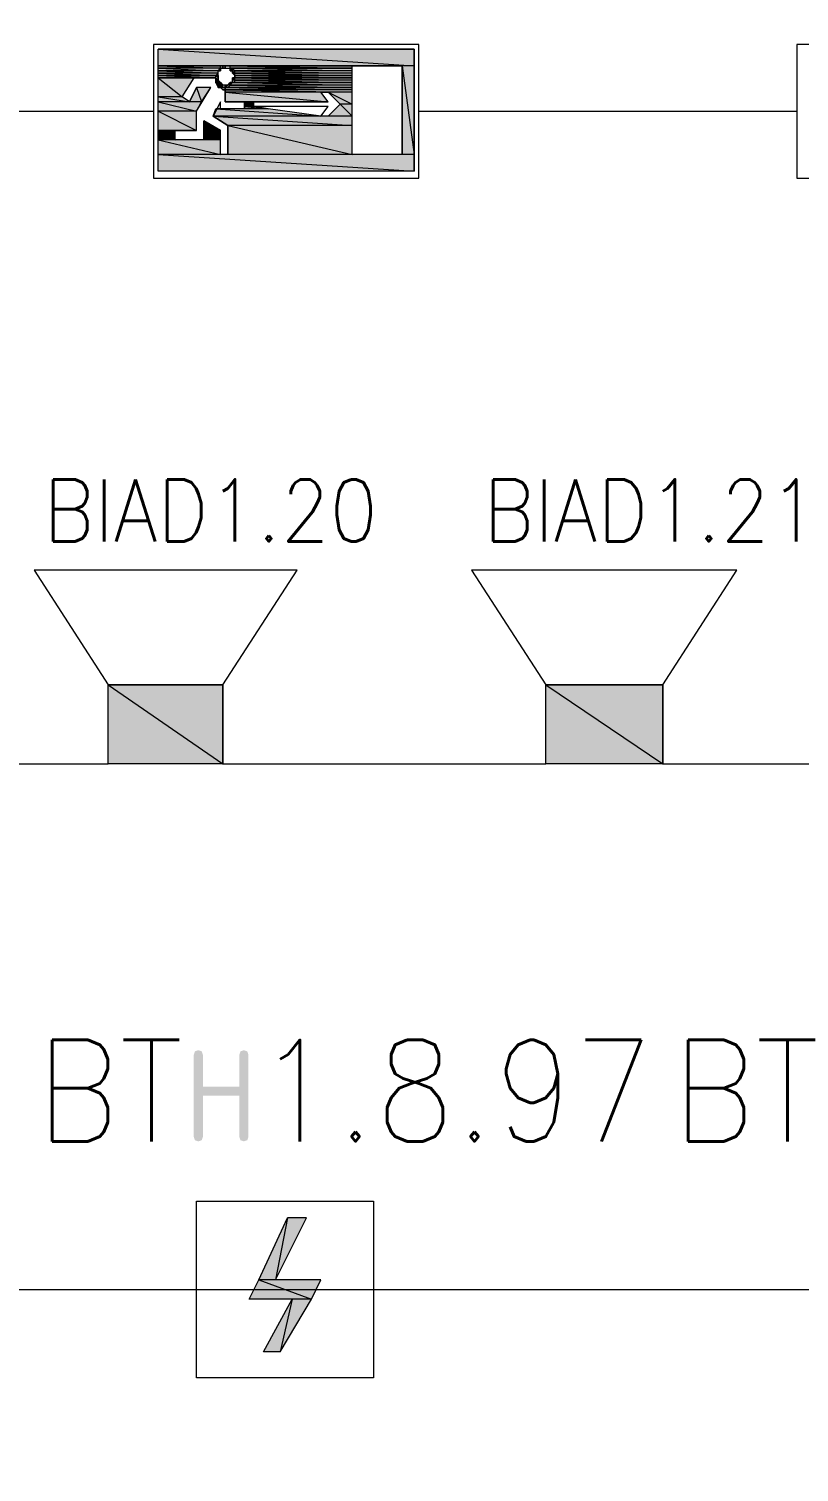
# Model space of a CAD drawing. Header units: millimetres. Extents: x 0 to 420, y 0 to 297.
# Drawn here: x 215.17 to 228.81, y 145.27 to 170.84 of the extents above; entities that cross this region are included whole.
import ezdxf

# ---------------------------------------------------------------- set-up
doc = ezdxf.new("R2010")
doc.units = ezdxf.units.MM
doc.styles.get("Standard").update_dxf_attribs({"font": 'STANDARD'})

msp = doc.modelspace()

# ---------------------------------------------------------------- hatches: boundary and pattern name
h = msp.add_hatch(color=82)
h.paths.add_polyline_path([(221.996001, 170.476333), (217.466334, 170.476333), (221.996001, 170.179999)], flags=0)
h.paths.add_polyline_path([(217.466334, 170.476333), (221.996001, 170.179999), (217.466334, 170.179999)], flags=0)
h = msp.add_hatch(color=82)
h.paths.add_polyline_path([(217.466334, 170.179999), (220.895334, 170.179999)], flags=0)
h.paths.add_polyline_path([(220.895334, 170.179999), (217.466334, 170.179999)], flags=0)
h = msp.add_hatch(color=82)
h.paths.add_polyline_path([(218.567001, 170.179999), (217.466334, 170.179999), (218.567001, 170.137666)], flags=0)
h.paths.add_polyline_path([(217.466334, 170.179999), (218.567001, 170.137666), (217.466334, 170.137666)], flags=0)
h = msp.add_hatch(color=82)
h.paths.add_polyline_path([(218.567001, 170.137666), (217.466334, 170.137666), (218.524667, 170.095333)], flags=0)
h.paths.add_polyline_path([(217.466334, 170.137666), (218.524667, 170.095333), (217.466334, 170.095333)], flags=0)
h = msp.add_hatch(color=82)
h.paths.add_polyline_path([(218.524667, 170.095333), (217.466334, 170.095333), (218.524667, 170.052999)], flags=0)
h.paths.add_polyline_path([(217.466334, 170.095333), (218.524667, 170.052999), (217.466334, 170.052999)], flags=0)
h = msp.add_hatch(color=82)
h.paths.add_polyline_path([(218.524667, 170.052999), (217.466334, 170.052999), (218.482334, 170.010666)], flags=0)
h.paths.add_polyline_path([(217.466334, 170.052999), (218.482334, 170.010666), (217.466334, 170.010666)], flags=0)
h = msp.add_hatch(color=82)
h.paths.add_polyline_path([(217.466334, 170.010666), (218.482334, 170.010666)], flags=0)
h.paths.add_polyline_path([(218.482334, 170.010666), (217.466334, 170.010666)], flags=0)
h = msp.add_hatch(color=82)
h.paths.add_polyline_path([(218.482334, 170.010666), (217.466334, 170.010666), (218.482334, 169.968333)], flags=0)
h.paths.add_polyline_path([(217.466334, 170.010666), (218.482334, 169.968333), (217.466334, 169.968333)], flags=0)
for color, points in [(82, [(218.524667, 170.010666), (218.482334, 170.010666)]), (82, [(218.482334, 170.010666), (218.524667, 170.010666), (218.524667, 169.968333)]), (82, [(218.609334, 170.137666), (218.651667, 170.137666), (218.567001, 170.137666)]), (82, [(218.567001, 170.137666), (218.567001, 170.095333)]), (82, [(218.609334, 170.179999), (218.609334, 170.137666)]), (82, [(218.651667, 170.179999), (218.651667, 170.137666)]), (82, [(218.736334, 170.095333), (218.778667, 170.095333)]), (82, [(218.524667, 169.968333), (218.524667, 169.925999)]), (82, [(218.524667, 169.925999), (218.567001, 169.883666), (218.524667, 169.883666)]), (82, [(218.567001, 169.883666), (218.609334, 169.841333), (218.567001, 169.841333)]), (82, [(218.778667, 169.883666), (218.736334, 169.883666)]), (82, [(218.778667, 169.925999), (218.778667, 169.883666)]), (82, [(218.270667, 169.206333), (218.397667, 169.121666), (218.270667, 169.121666)]), (7, [(218.093508, 151.210477), (218.093508, 152.66348), (218.113489, 152.724252), (218.173985, 152.744509), (218.234757, 152.724252), (218.255014, 152.66348), (218.255014, 152.098485), (218.900487, 152.098485), (218.900487, 152.66348), (218.920744, 152.724252), (218.981516, 152.744509), (219.041805, 152.724252), (219.061993, 152.66348), (219.061993, 151.210477), (219.041805, 151.149981), (218.981516, 151.129999), (218.920744, 151.149981), (218.900487, 151.210477), (218.900487, 151.936979), (218.255014, 151.936979), (218.255014, 151.210477), (218.234757, 151.149981), (218.173985, 151.129999), (218.113489, 151.149981)])]:
    msp.add_hatch(color=color).paths.add_polyline_path(points, flags=0)
h = msp.add_hatch(color=82)
h.paths.add_polyline_path([(220.895334, 170.179999), (218.736334, 170.179999), (220.895334, 170.137666)], flags=0)
h.paths.add_polyline_path([(218.736334, 170.179999), (220.895334, 170.137666), (218.736334, 170.137666)], flags=0)
h = msp.add_hatch(color=82)
h.paths.add_polyline_path([(218.778667, 170.137666), (218.736334, 170.137666), (218.778667, 170.095333)], flags=0)
h.paths.add_polyline_path([(218.736334, 170.137666), (218.778667, 170.095333), (218.736334, 170.095333)], flags=0)
h = msp.add_hatch(color=82)
h.paths.add_polyline_path([(218.778667, 170.137666), (220.895334, 170.137666)], flags=0)
h.paths.add_polyline_path([(220.895334, 170.137666), (218.778667, 170.137666)], flags=0)
h = msp.add_hatch(color=82)
h.paths.add_polyline_path([(220.895334, 170.137666), (218.778667, 170.137666), (220.895334, 170.095333)], flags=0)
h.paths.add_polyline_path([(218.778667, 170.137666), (220.895334, 170.095333), (218.821001, 170.095333)], flags=0)
h = msp.add_hatch(color=82)
h.paths.add_polyline_path([(218.778667, 170.095333), (218.821001, 170.052999), (218.778667, 170.052999)], flags=0)
h.paths.add_polyline_path([(218.821001, 170.052999), (218.778667, 170.052999), (218.821001, 170.010666)], flags=0)
h = msp.add_hatch(color=82)
h.paths.add_polyline_path([(220.895334, 170.095333), (218.821001, 170.095333), (220.895334, 170.052999)], flags=0)
h.paths.add_polyline_path([(218.821001, 170.095333), (220.895334, 170.052999), (218.821001, 170.052999)], flags=0)
h = msp.add_hatch(color=82)
h.paths.add_polyline_path([(220.895334, 170.052999), (218.821001, 170.052999), (220.895334, 170.010666)], flags=0)
h.paths.add_polyline_path([(218.821001, 170.052999), (220.895334, 170.010666), (218.821001, 170.010666)], flags=0)
h = msp.add_hatch(color=82)
h.paths.add_polyline_path([(218.821001, 170.010666), (220.895334, 170.010666)], flags=0)
h.paths.add_polyline_path([(220.895334, 170.010666), (218.821001, 170.010666)], flags=0)
h = msp.add_hatch(color=82)
h.paths.add_polyline_path([(220.895334, 170.010666), (218.821001, 170.010666), (220.895334, 169.968333)], flags=0)
h.paths.add_polyline_path([(218.821001, 170.010666), (220.895334, 169.968333), (218.821001, 169.968333)], flags=0)
h = msp.add_hatch(color=82)
h.paths.add_polyline_path([(221.996001, 170.179999), (221.784334, 170.179999), (221.996001, 168.613666)], flags=0)
h.paths.add_polyline_path([(221.784334, 170.179999), (221.996001, 168.613666), (221.784334, 168.613666)], flags=0)
h = msp.add_hatch(color=82)
h.paths.add_polyline_path([(217.466334, 169.968333), (218.482334, 169.968333)], flags=0)
h.paths.add_polyline_path([(218.482334, 169.968333), (217.466334, 169.968333)], flags=0)
h = msp.add_hatch(color=82)
h.paths.add_polyline_path([(218.101334, 169.968333), (217.466334, 169.968333), (217.889667, 169.629666)], flags=0)
h.paths.add_polyline_path([(217.466334, 169.968333), (217.889667, 169.629666), (217.466334, 169.629666)], flags=0)
h = msp.add_hatch(color=82)
h.paths.add_polyline_path([(218.397667, 169.798999), (218.143667, 169.798999), (218.228334, 169.544999)], flags=0)
h.paths.add_polyline_path([(218.143667, 169.798999), (218.228334, 169.544999), (218.016667, 169.544999)], flags=0)
h = msp.add_hatch(color=82)
h.paths.add_polyline_path([(218.524667, 169.925999), (218.482334, 169.968333)], flags=0)
h.paths.add_polyline_path([(218.482334, 169.968333), (218.524667, 169.925999), (218.482334, 169.925999)], flags=0)
h = msp.add_hatch(color=82)
h.paths.add_polyline_path([(218.524667, 169.925999), (218.482334, 169.925999), (218.524667, 169.883666)], flags=0)
h.paths.add_polyline_path([(218.482334, 169.925999), (218.524667, 169.883666), (218.482334, 169.883666)], flags=0)
h = msp.add_hatch(color=82)
h.paths.add_polyline_path([(218.567001, 169.883666), (218.482334, 169.883666)], flags=0)
h.paths.add_polyline_path([(218.567001, 169.883666), (218.482334, 169.883666), (218.524667, 169.883666)], flags=0)
h = msp.add_hatch(color=82)
h.paths.add_polyline_path([(218.567001, 169.883666), (218.482334, 169.883666), (218.567001, 169.841333)], flags=0)
h.paths.add_polyline_path([(218.482334, 169.883666), (218.567001, 169.841333), (218.524667, 169.841333)], flags=0)
h = msp.add_hatch(color=82)
h.paths.add_polyline_path([(218.609334, 169.841333), (218.524667, 169.841333), (218.609334, 169.798999)], flags=0)
h.paths.add_polyline_path([(218.524667, 169.841333), (218.609334, 169.798999), (218.524667, 169.798999)], flags=0)
h = msp.add_hatch(color=82)
h.paths.add_polyline_path([(218.524667, 169.798999), (218.694001, 169.798999)], flags=0)
h.paths.add_polyline_path([(218.694001, 169.798999), (218.524667, 169.798999)], flags=0)
h = msp.add_hatch(color=82)
h.paths.add_polyline_path([(220.895334, 169.798999), (218.567001, 169.798999), (220.895334, 169.756666)], flags=0)
h.paths.add_polyline_path([(218.567001, 169.798999), (220.895334, 169.756666), (218.609334, 169.756666)], flags=0)
h = msp.add_hatch(color=82)
h.paths.add_polyline_path([(218.651667, 169.798999), (218.651667, 169.841333)], flags=0)
h.paths.add_polyline_path([(218.651667, 169.798999), (218.651667, 169.841333), (218.694001, 169.841333)], flags=0)
h = msp.add_hatch(color=82)
h.paths.add_polyline_path([(220.895334, 169.756666), (218.651667, 169.756666), (220.895334, 169.714333)], flags=0)
h.paths.add_polyline_path([(218.651667, 169.756666), (220.895334, 169.714333), (218.651667, 169.714333)], flags=0)
h = msp.add_hatch(color=82)
h.paths.add_polyline_path([(218.736334, 169.841333), (218.736334, 169.883666)], flags=0)
h.paths.add_polyline_path([(218.736334, 169.883666), (218.736334, 169.841333), (218.694001, 169.841333)], flags=0)
h = msp.add_hatch(color=82)
h.paths.add_polyline_path([(220.895334, 169.841333), (218.736334, 169.841333), (220.895334, 169.798999)], flags=0)
h.paths.add_polyline_path([(218.736334, 169.841333), (220.895334, 169.798999), (218.694001, 169.798999)], flags=0)
h = msp.add_hatch(color=82)
h.paths.add_polyline_path([(220.895334, 169.883666), (218.778667, 169.883666), (220.895334, 169.841333)], flags=0)
h.paths.add_polyline_path([(218.778667, 169.883666), (220.895334, 169.841333), (218.736334, 169.841333)], flags=0)
h = msp.add_hatch(color=82)
h.paths.add_polyline_path([(218.821001, 169.968333), (218.778667, 169.968333), (218.821001, 169.925999)], flags=0)
h.paths.add_polyline_path([(218.778667, 169.968333), (218.821001, 169.925999), (218.778667, 169.925999)], flags=0)
h = msp.add_hatch(color=82)
h.paths.add_polyline_path([(220.895334, 169.883666), (218.821001, 169.883666)], flags=0)
h.paths.add_polyline_path([(218.821001, 169.883666), (220.895334, 169.883666), (218.778667, 169.883666)], flags=0)
h = msp.add_hatch(color=82)
h.paths.add_polyline_path([(218.821001, 169.968333), (220.895334, 169.968333)], flags=0)
h.paths.add_polyline_path([(220.895334, 169.968333), (218.821001, 169.968333)], flags=0)
h = msp.add_hatch(color=82)
h.paths.add_polyline_path([(220.895334, 169.968333), (218.821001, 169.968333), (220.895334, 169.925999)], flags=0)
h.paths.add_polyline_path([(218.821001, 169.968333), (220.895334, 169.925999), (218.821001, 169.925999)], flags=0)
h = msp.add_hatch(color=82)
h.paths.add_polyline_path([(220.895334, 169.925999), (218.821001, 169.925999), (220.895334, 169.883666)], flags=0)
h.paths.add_polyline_path([(218.821001, 169.925999), (220.895334, 169.883666), (218.821001, 169.883666)], flags=0)
h = msp.add_hatch(color=82)
h.paths.add_polyline_path([(217.889667, 169.629666), (217.466334, 169.629666), (218.016667, 169.544999)], flags=0)
h.paths.add_polyline_path([(217.466334, 169.629666), (218.016667, 169.544999), (217.466334, 169.544999)], flags=0)
h = msp.add_hatch(color=82)
h.paths.add_polyline_path([(218.228334, 169.544999), (217.466334, 169.544999), (218.143667, 169.375666)], flags=0)
h.paths.add_polyline_path([(217.466334, 169.544999), (218.143667, 169.375666), (217.466334, 169.375666)], flags=0)
h = msp.add_hatch(color=82)
h.paths.add_polyline_path([(220.345001, 169.714333), (218.651667, 169.714333), (220.472001, 169.544999)], flags=0)
h.paths.add_polyline_path([(218.651667, 169.714333), (220.472001, 169.544999), (218.651667, 169.544999)], flags=0)
h = msp.add_hatch(color=82)
h.paths.add_polyline_path([(219.159667, 169.544999), (218.990334, 169.544999), (219.159667, 169.460333)], flags=0)
h.paths.add_polyline_path([(218.990334, 169.544999), (219.159667, 169.460333), (218.990334, 169.460333)], flags=0)
h = msp.add_hatch(color=82)
h.paths.add_polyline_path([(220.895334, 169.714333), (220.472001, 169.714333), (220.895334, 169.502666)], flags=0)
h.paths.add_polyline_path([(220.472001, 169.714333), (220.895334, 169.502666), (220.683667, 169.502666)], flags=0)
h = msp.add_hatch(color=82)
h.paths.add_polyline_path([(220.895334, 169.502666), (220.683667, 169.502666), (220.895334, 169.290999)], flags=0)
h.paths.add_polyline_path([(220.683667, 169.502666), (220.895334, 169.290999), (220.472001, 169.290999)], flags=0)
h = msp.add_hatch(color=82)
h.paths.add_polyline_path([(218.143667, 169.375666), (217.466334, 169.375666), (218.143667, 169.036999)], flags=0)
h.paths.add_polyline_path([(217.466334, 169.375666), (218.143667, 169.036999), (217.466334, 169.036999)], flags=0)
h = msp.add_hatch(color=82)
h.paths.add_polyline_path([(219.413667, 169.417999), (218.482334, 169.417999), (220.345001, 169.290999)], flags=0)
h.paths.add_polyline_path([(218.482334, 169.417999), (220.345001, 169.290999), (218.440001, 169.290999)], flags=0)
h = msp.add_hatch(color=82)
h.paths.add_polyline_path([(220.895334, 169.290999), (218.440001, 169.290999), (220.895334, 169.121666)], flags=0)
h.paths.add_polyline_path([(218.440001, 169.290999), (220.895334, 169.121666), (218.694001, 169.121666)], flags=0)
h = msp.add_hatch(color=82)
h.paths.add_polyline_path([(219.159667, 169.460333), (218.990334, 169.460333), (219.413667, 169.417999)], flags=0)
h.paths.add_polyline_path([(218.990334, 169.460333), (219.413667, 169.417999), (218.990334, 169.417999)], flags=0)
h = msp.add_hatch(color=82)
h.paths.add_polyline_path([(217.762667, 169.036999), (217.466334, 169.036999), (217.762667, 168.867666)], flags=0)
h.paths.add_polyline_path([(217.466334, 169.036999), (217.762667, 168.867666), (217.466334, 168.867666)], flags=0)
h = msp.add_hatch(color=82)
h.paths.add_polyline_path([(218.397667, 169.121666), (218.270667, 169.121666), (218.567001, 169.036999)], flags=0)
h.paths.add_polyline_path([(218.270667, 169.121666), (218.567001, 169.036999), (218.270667, 169.036999)], flags=0)
h = msp.add_hatch(color=82)
h.paths.add_polyline_path([(218.567001, 169.036999), (218.270667, 169.036999), (218.567001, 168.867666)], flags=0)
h.paths.add_polyline_path([(218.270667, 169.036999), (218.567001, 168.867666), (218.270667, 168.867666)], flags=0)
h = msp.add_hatch(color=82)
h.paths.add_polyline_path([(220.895334, 169.121666), (218.694001, 169.121666), (220.895334, 168.613666)], flags=0)
h.paths.add_polyline_path([(218.694001, 169.121666), (220.895334, 168.613666), (218.694001, 168.613666)], flags=0)
h = msp.add_hatch(color=82)
h.paths.add_polyline_path([(218.567001, 168.867666), (217.466334, 168.867666), (218.567001, 168.613666)], flags=0)
h.paths.add_polyline_path([(217.466334, 168.867666), (218.567001, 168.613666), (217.466334, 168.613666)], flags=0)
h = msp.add_hatch(color=82)
h.paths.add_polyline_path([(221.996001, 168.613666), (217.466334, 168.613666), (221.996001, 168.317333)], flags=0)
h.paths.add_polyline_path([(217.466334, 168.613666), (221.996001, 168.317333), (217.466334, 168.317333)], flags=0)
h = msp.add_hatch(color=82)
h.paths.add_polyline_path([(218.609334, 159.215666), (216.577334, 159.215666), (218.609334, 157.818666)], flags=0)
h.paths.add_polyline_path([(216.577334, 159.215666), (218.609334, 157.818666), (216.577334, 157.818666)], flags=0)
h = msp.add_hatch(color=82)
h.paths.add_polyline_path([(226.398667, 159.215666), (224.324334, 159.215666), (226.398667, 157.818666)], flags=0)
h.paths.add_polyline_path([(224.324334, 159.215666), (226.398667, 157.818666), (224.324334, 157.818666)], flags=0)
h = msp.add_hatch(color=1)
h.paths.add_polyline_path([(220.091001, 149.775333), (219.752334, 149.775333), (219.540667, 148.674666)], flags=0)
h.paths.add_polyline_path([(219.752334, 149.775333), (219.540667, 148.674666), (219.244334, 148.674666)], flags=0)
h = msp.add_hatch(color=1)
h.paths.add_polyline_path([(220.345001, 148.674666), (219.244334, 148.674666), (220.175667, 148.335999)], flags=0)
h.paths.add_polyline_path([(219.244334, 148.674666), (220.175667, 148.335999), (219.075001, 148.335999)], flags=0)
h = msp.add_hatch(color=1)
h.paths.add_polyline_path([(220.175667, 148.335999), (219.837001, 148.335999), (219.625334, 147.404666)], flags=0)
h.paths.add_polyline_path([(219.837001, 148.335999), (219.625334, 147.404666), (219.329001, 147.404666)], flags=0)

# ---------------------------------------------------------------- linework, layer by layer
at = {"color": 1, "lineweight": 0}
msp.add_lwpolyline([(73.702335, 124.714), (76.538668, 124.714), (76.538668, 77.597), (297.434, 77.597), (297.434, 114.342333), (105.664001, 114.342333), (105.664001, 125.941666), (357.251, 125.941666), (357.251, 139.191999), (105.664001, 139.191999), (105.664001, 148.505333), (357.251, 148.505333), (357.251, 185.462333), (262.466667, 185.462333)], dxfattribs=at)
at = {"color": 92, "lineweight": 0}
for points in [[(222.080667, 170.560999), (217.381667, 170.560999), (217.381667, 168.190333), (222.080667, 168.190333)], [(233.468334, 170.560999), (228.769334, 170.560999), (228.769334, 168.190333), (233.468334, 168.190333)]]:
    msp.add_lwpolyline(points, close=True, dxfattribs=at)
at = {"color": 82, "lineweight": 0}
for points in [[(221.996001, 170.476333), (217.466334, 170.476333), (221.996001, 170.179999)], [(217.466334, 170.476333), (221.996001, 170.179999), (217.466334, 170.179999)], [(217.466334, 170.476333), (221.996001, 170.476333), (221.996001, 168.317333), (217.466334, 168.317333)], [(217.466334, 170.179999), (220.895334, 170.179999)], [(220.895334, 170.179999), (217.466334, 170.179999)], [(218.567001, 170.179999), (217.466334, 170.179999), (218.567001, 170.137666)], [(217.466334, 170.179999), (218.567001, 170.137666), (217.466334, 170.137666)], [(218.567001, 170.137666), (217.466334, 170.137666), (218.524667, 170.095333)], [(217.466334, 170.137666), (218.524667, 170.095333), (217.466334, 170.095333)], [(218.524667, 170.095333), (217.466334, 170.095333), (218.524667, 170.052999)], [(217.466334, 170.095333), (218.524667, 170.052999), (217.466334, 170.052999)], [(218.524667, 170.052999), (217.466334, 170.052999), (218.482334, 170.010666)], [(217.466334, 170.052999), (218.482334, 170.010666), (217.466334, 170.010666)], [(217.466334, 170.010666), (218.482334, 170.010666)], [(218.482334, 170.010666), (217.466334, 170.010666)], [(218.482334, 170.010666), (217.466334, 170.010666), (218.482334, 169.968333)], [(217.466334, 170.010666), (218.482334, 169.968333), (217.466334, 169.968333)], [(218.524667, 170.010666), (218.482334, 170.010666)], [(218.482334, 170.010666), (218.524667, 170.010666), (218.524667, 169.968333)], [(218.651667, 170.137666), (218.694001, 170.137666), (218.736334, 170.137666), (218.778667, 170.095333), (218.778667, 170.052999), (218.821001, 170.010666), (218.821001, 169.968333), (218.778667, 169.925999), (218.778667, 169.883666), (218.736334, 169.883666), (218.736334, 169.841333), (218.694001, 169.841333), (218.651667, 169.841333), (218.609334, 169.841333), (218.567001, 169.883666), (218.524667, 169.925999), (218.524667, 169.968333), (218.524667, 170.010666), (218.524667, 170.052999), (218.524667, 170.095333), (218.567001, 170.095333), (218.567001, 170.137666), (218.609334, 170.137666)], [(218.609334, 170.137666), (218.651667, 170.137666), (218.567001, 170.137666)], [(218.567001, 170.137666), (218.567001, 170.095333)], [(218.609334, 170.179999), (218.609334, 170.137666)], [(220.895334, 170.179999), (218.609334, 170.179999)], [(218.651667, 170.179999), (218.651667, 170.137666)], [(220.895334, 170.179999), (218.694001, 170.179999)], [(220.895334, 170.179999), (218.736334, 170.179999), (220.895334, 170.137666)], [(218.736334, 170.179999), (220.895334, 170.137666), (218.736334, 170.137666)], [(218.778667, 170.137666), (218.736334, 170.137666), (218.778667, 170.095333)], [(218.736334, 170.137666), (218.778667, 170.095333), (218.736334, 170.095333)], [(220.895334, 170.137666), (218.736334, 170.137666)], [(218.736334, 170.095333), (218.778667, 170.095333)], [(218.778667, 170.137666), (220.895334, 170.137666)], [(220.895334, 170.137666), (218.778667, 170.137666)], [(220.895334, 170.137666), (218.778667, 170.137666), (220.895334, 170.095333)], [(218.778667, 170.137666), (220.895334, 170.095333), (218.821001, 170.095333)], [(218.778667, 170.095333), (218.821001, 170.052999), (218.778667, 170.052999)], [(218.821001, 170.052999), (218.778667, 170.095333)], [(218.821001, 170.052999), (218.778667, 170.052999), (218.821001, 170.010666)], [(220.895334, 170.095333), (218.821001, 170.095333), (220.895334, 170.052999)], [(218.821001, 170.095333), (220.895334, 170.052999), (218.821001, 170.052999)], [(220.895334, 170.052999), (218.821001, 170.052999), (220.895334, 170.010666)], [(218.821001, 170.052999), (220.895334, 170.010666), (218.821001, 170.010666)], [(218.821001, 170.010666), (220.895334, 170.010666)], [(220.895334, 170.010666), (218.821001, 170.010666)], [(220.895334, 170.010666), (218.821001, 170.010666), (220.895334, 169.968333)], [(218.821001, 170.010666), (220.895334, 169.968333), (218.821001, 169.968333)], [(220.895334, 170.010666), (218.821001, 170.010666)], [(220.895334, 170.179999), (221.784334, 170.179999), (221.784334, 168.613666), (220.895334, 168.613666)], [(221.996001, 170.179999), (221.784334, 170.179999), (221.996001, 168.613666)], [(221.784334, 170.179999), (221.996001, 168.613666), (221.784334, 168.613666)], [(217.466334, 169.968333), (218.482334, 169.968333)], [(218.482334, 169.968333), (217.466334, 169.968333)], [(218.101334, 169.968333), (217.466334, 169.968333), (217.889667, 169.629666)], [(217.466334, 169.968333), (217.889667, 169.629666), (217.466334, 169.629666)], [(217.762667, 169.036999), (218.143667, 169.036999), (218.143667, 169.375666), (218.397667, 169.798999), (218.143667, 169.798999), (218.016667, 169.544999), (217.889667, 169.629666), (218.101334, 169.968333), (218.482334, 169.968333), (218.482334, 169.925999), (218.482334, 169.883666), (218.524667, 169.798999), (218.567001, 169.798999), (218.609334, 169.756666), (218.651667, 169.756666), (218.651667, 169.798999), (218.651667, 169.544999), (218.990334, 169.544999), (218.990334, 169.417999), (218.567001, 169.417999), (218.567001, 169.544999), (218.440001, 169.290999), (218.694001, 169.121666), (218.694001, 168.613666), (218.567001, 168.613666), (218.567001, 169.036999), (218.270667, 169.206333), (218.270667, 168.867666), (217.762667, 168.867666)], [(218.143667, 169.798999), (218.228334, 169.544999), (218.016667, 169.544999)], [(218.397667, 169.798999), (218.143667, 169.798999), (218.228334, 169.544999)], [(218.524667, 169.925999), (218.482334, 169.968333)], [(218.482334, 169.968333), (218.524667, 169.925999), (218.482334, 169.925999)], [(218.524667, 169.925999), (218.482334, 169.925999), (218.524667, 169.883666)], [(218.482334, 169.925999), (218.524667, 169.883666), (218.482334, 169.883666)], [(218.567001, 169.883666), (218.482334, 169.883666)], [(218.567001, 169.883666), (218.482334, 169.883666), (218.524667, 169.883666)], [(218.567001, 169.883666), (218.482334, 169.883666), (218.567001, 169.841333)], [(218.482334, 169.883666), (218.567001, 169.841333), (218.524667, 169.841333)], [(218.524667, 169.968333), (218.524667, 169.925999)], [(218.524667, 169.925999), (218.524667, 169.968333)], [(218.524667, 169.925999), (218.567001, 169.883666), (218.524667, 169.883666)], [(218.609334, 169.841333), (218.524667, 169.841333), (218.609334, 169.798999)], [(218.524667, 169.841333), (218.609334, 169.798999), (218.524667, 169.798999)], [(218.524667, 169.798999), (218.694001, 169.798999)], [(218.694001, 169.798999), (218.524667, 169.798999)], [(220.895334, 169.798999), (218.524667, 169.798999)], [(218.567001, 169.883666), (218.609334, 169.841333), (218.567001, 169.841333)], [(218.609334, 169.841333), (218.567001, 169.883666)], [(220.895334, 169.798999), (218.567001, 169.798999), (220.895334, 169.756666)], [(218.567001, 169.798999), (220.895334, 169.756666), (218.609334, 169.756666)], [(218.651667, 169.798999), (218.651667, 169.841333)], [(218.651667, 169.798999), (218.651667, 169.841333), (218.694001, 169.841333)], [(220.895334, 169.756666), (218.651667, 169.756666), (220.895334, 169.714333)], [(218.651667, 169.756666), (220.895334, 169.714333), (218.651667, 169.714333)], [(218.736334, 169.883666), (218.736334, 169.841333), (218.694001, 169.841333)], [(218.736334, 169.841333), (220.895334, 169.798999), (218.694001, 169.798999)], [(218.778667, 169.883666), (218.736334, 169.883666)], [(218.778667, 169.883666), (220.895334, 169.841333), (218.736334, 169.841333)], [(218.736334, 169.841333), (218.736334, 169.883666)], [(220.895334, 169.841333), (218.736334, 169.841333), (220.895334, 169.798999)], [(218.821001, 169.968333), (218.778667, 169.968333), (218.821001, 169.925999)], [(218.778667, 169.968333), (218.821001, 169.925999), (218.778667, 169.925999)], [(218.778667, 169.925999), (218.778667, 169.883666)], [(218.778667, 169.883666), (218.778667, 169.925999)], [(218.821001, 169.883666), (220.895334, 169.883666), (218.778667, 169.883666)], [(220.895334, 169.883666), (218.778667, 169.883666), (220.895334, 169.841333)], [(218.821001, 169.968333), (220.895334, 169.968333)], [(220.895334, 169.968333), (218.821001, 169.968333)], [(220.895334, 169.968333), (218.821001, 169.968333), (220.895334, 169.925999)], [(218.821001, 169.968333), (220.895334, 169.925999), (218.821001, 169.925999)], [(220.895334, 169.925999), (218.821001, 169.925999), (220.895334, 169.883666)], [(218.821001, 169.925999), (220.895334, 169.883666), (218.821001, 169.883666)], [(220.895334, 169.883666), (218.821001, 169.883666)], [(217.889667, 169.629666), (217.466334, 169.629666), (218.016667, 169.544999)], [(217.466334, 169.629666), (218.016667, 169.544999), (217.466334, 169.544999)], [(218.228334, 169.544999), (217.466334, 169.544999), (218.143667, 169.375666)], [(217.466334, 169.544999), (218.143667, 169.375666), (217.466334, 169.375666)], [(220.345001, 169.714333), (218.651667, 169.714333), (220.472001, 169.544999)], [(218.651667, 169.714333), (220.472001, 169.544999), (218.651667, 169.544999)], [(219.159667, 169.544999), (218.990334, 169.544999), (219.159667, 169.460333)], [(218.990334, 169.544999), (219.159667, 169.460333), (218.990334, 169.460333)], [(220.472001, 169.544999), (220.345001, 169.714333), (220.472001, 169.714333), (220.683667, 169.502666), (220.472001, 169.290999), (220.345001, 169.290999), (220.472001, 169.460333), (219.159667, 169.460333), (219.159667, 169.544999)], [(220.895334, 169.714333), (220.472001, 169.714333), (220.895334, 169.502666)], [(220.472001, 169.714333), (220.895334, 169.502666), (220.683667, 169.502666)], [(220.683667, 169.502666), (220.895334, 169.290999), (220.472001, 169.290999)], [(220.895334, 169.502666), (220.683667, 169.502666), (220.895334, 169.290999)], [(218.143667, 169.375666), (217.466334, 169.375666), (218.143667, 169.036999)], [(217.466334, 169.375666), (218.143667, 169.036999), (217.466334, 169.036999)], [(218.482334, 169.417999), (220.345001, 169.290999), (218.440001, 169.290999)], [(220.895334, 169.290999), (218.440001, 169.290999), (220.895334, 169.121666)], [(218.440001, 169.290999), (220.895334, 169.121666), (218.694001, 169.121666)], [(219.413667, 169.417999), (218.482334, 169.417999), (220.345001, 169.290999)], [(219.159667, 169.460333), (218.990334, 169.460333), (219.413667, 169.417999)], [(218.990334, 169.460333), (219.413667, 169.417999), (218.990334, 169.417999)], [(217.762667, 169.036999), (217.466334, 169.036999), (217.762667, 168.867666)], [(217.466334, 169.036999), (217.762667, 168.867666), (217.466334, 168.867666)], [(218.270667, 169.206333), (218.397667, 169.121666), (218.270667, 169.121666)], [(218.397667, 169.121666), (218.270667, 169.121666), (218.567001, 169.036999)], [(218.270667, 169.121666), (218.567001, 169.036999), (218.270667, 169.036999)], [(218.567001, 169.036999), (218.270667, 169.036999), (218.567001, 168.867666)], [(218.270667, 169.036999), (218.567001, 168.867666), (218.270667, 168.867666)], [(220.895334, 169.121666), (218.694001, 169.121666), (220.895334, 168.613666)], [(218.694001, 169.121666), (220.895334, 168.613666), (218.694001, 168.613666)], [(218.567001, 168.867666), (217.466334, 168.867666), (218.567001, 168.613666)], [(217.466334, 168.867666), (218.567001, 168.613666), (217.466334, 168.613666)], [(221.996001, 168.613666), (217.466334, 168.613666), (221.996001, 168.317333)], [(217.466334, 168.613666), (221.996001, 168.317333), (217.466334, 168.317333)], [(218.609334, 159.215666), (216.577334, 159.215666), (218.609334, 157.818666)], [(216.577334, 159.215666), (218.609334, 157.818666), (216.577334, 157.818666)], [(226.398667, 159.215666), (224.324334, 159.215666), (226.398667, 157.818666)], [(224.324334, 159.215666), (226.398667, 157.818666), (224.324334, 157.818666)]]:
    msp.add_lwpolyline(points, close=True, dxfattribs=at)
at = {"color": 5, "lineweight": 0}
for points in [[(210.693001, 169.375666), (217.381667, 169.375666)], [(222.080667, 169.375666), (228.769334, 169.375666)], [(210.862334, 157.818666), (216.577334, 157.818666)], [(218.609334, 157.818666), (224.324334, 157.818666)], [(226.398667, 157.818666), (232.113667, 157.818666)]]:
    msp.add_lwpolyline(points, dxfattribs=at)
at = {"color": 82, "lineweight": 0}
for points in [[(218.609334, 159.215666), (218.609334, 157.818666), (216.577334, 157.818666), (216.577334, 159.215666), (218.609334, 159.215666), (219.921667, 161.247666), (215.265001, 161.247666), (216.577334, 159.215666)], [(226.398667, 159.215666), (226.398667, 157.818666), (224.324334, 157.818666), (224.324334, 159.215666), (226.398667, 159.215666), (227.711001, 161.247666), (223.012001, 161.247666), (224.324334, 159.215666)]]:
    msp.add_lwpolyline(points, dxfattribs=at)
at = {"color": 7, "lineweight": 0}
msp.add_lwpolyline([(218.143667, 150.071666), (221.276334, 150.071666)], dxfattribs=at)
at = {"color": 1, "lineweight": 0}
for points in [[(221.276334, 146.938999), (218.143667, 146.938999), (218.143667, 150.071666), (221.276334, 150.071666)], [(219.752334, 149.775333), (219.540667, 148.674666), (219.244334, 148.674666)], [(220.091001, 149.775333), (219.752334, 149.775333), (219.540667, 148.674666)], [(219.244334, 148.674666), (220.175667, 148.335999), (219.075001, 148.335999)], [(220.345001, 148.674666), (219.244334, 148.674666), (220.175667, 148.335999)], [(219.837001, 148.335999), (219.625334, 147.404666), (219.329001, 147.404666)], [(220.175667, 148.335999), (219.837001, 148.335999), (219.625334, 147.404666)]]:
    msp.add_lwpolyline(points, close=True, dxfattribs=at)

# ---------------------------------------------------------------- texts
at = {"color": 7, "attachment_point": 1}
for s, insert, char_height, width in [('BIAD1.20', (215.434344, 162.854153), 1.098488, 5.73654844), ('BIAD1.21', (223.223687, 162.854153), 1.098488, 5.49244), ('BT', (215.30734, 152.928339), 1.798339, 2.59760078), ('1.8.97', (219.202003, 152.928339), 1.798339, 5.79464789), ('BT', (226.567997, 152.928339), 1.798339, 2.59760078)]:
    msp.add_mtext(s, dxfattribs=dict(at, insert=insert, char_height=char_height, width=width))

doc.saveas('drawing.dxf')
